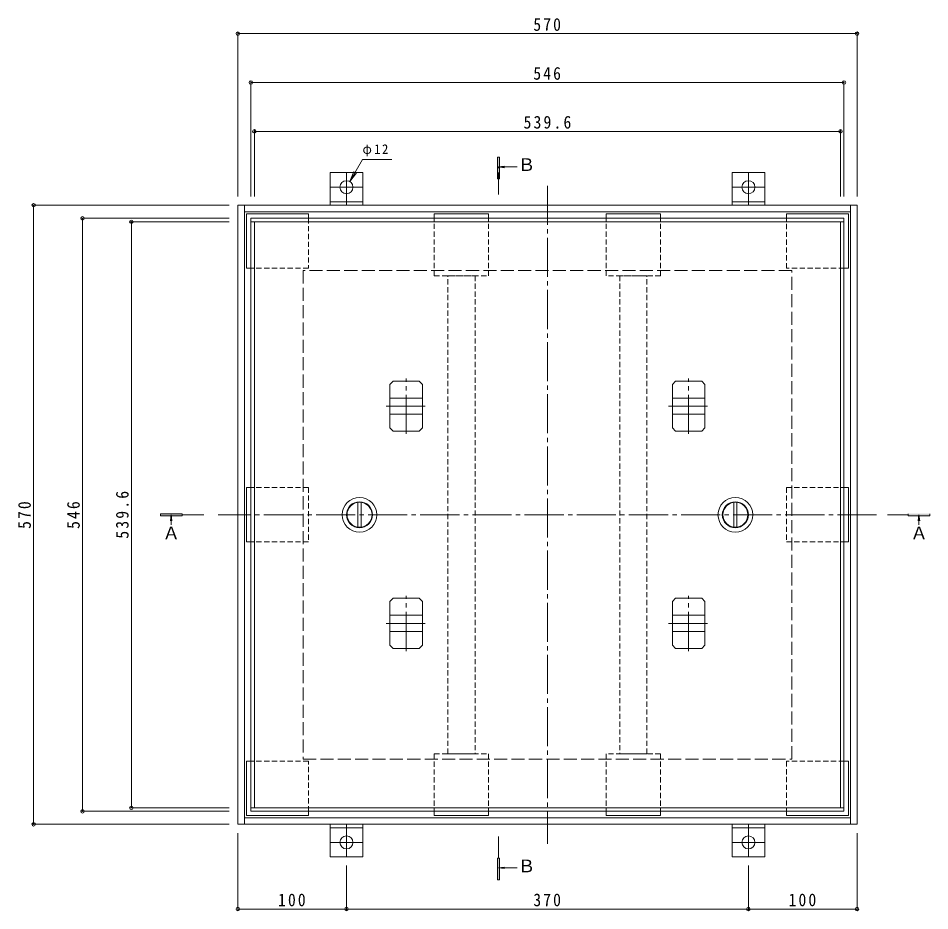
# Model space of a CAD drawing. Units: millimetres at full size, sheet at 1:4. Extents: x -871 to 1119, y -771 to 681.
# Drawn here: x -871 to -32, y -140 to 681 of the extents above; entities that cross this region are included whole.
import ezdxf
from ezdxf.enums import TextEntityAlignment as Align

# ---------------------------------------------------------------- set-up
doc = ezdxf.new("R2010")
doc.units = ezdxf.units.MM
doc.header["$LTSCALE"] = 4
doc.header["$PDMODE"] = 32
doc.header["$PDSIZE"] = 3.2
for name, pattern in [('CHAIN1', [8, 5, -1, 1, -1]), ('CHAIN2', [12, 9, -1, 1, -1]), ('DASHED1', [1.8, 1.2, -0.6]), ('DASHED3', [4, 3, -1])]:
    doc.linetypes.add(name, pattern=pattern)
for name, color, linetype, lineweight in [('4-0', 7, 'CHAIN2', 9), ('4-1', 2, 'Continuous', 9), ('4-2', 3, 'Continuous', 9), ('4-3', 4, 'Continuous', 9), ('4-4', 7, 'Continuous', 9), ('4-5', 4, 'Continuous', 9), ('4-6', 6, 'Continuous', 9), ('4-8', 5, 'Continuous', 5), ('4-9', 134, 'Continuous', 5), ('4-A', 3, 'Continuous', 9), ('4-B', 7, 'CHAIN2', 9)]:
    doc.layers.add(name, color=color, linetype=linetype, lineweight=lineweight)
doc.styles.add('ＭＳ ゴシック', font='')
doc.styles.get('ＭＳ ゴシック').set_extended_font_data('MS Gothic')

msp = doc.modelspace()

# ---------------------------------------------------------------- linework, layer by layer
at = {"layer": '4-0'}
for p, q in [((-383.753, 527.158), (-383.753, -78.815)), ((-80.767, 224.172), (-686.739, 224.172))]:
    msp.add_line(p, q, dxfattribs=at)
at = {"layer": '4-1', "linetype": 'DASHED3'}
for p, q in [((-158.753, 449.172), (-608.753, 449.172)), ((-608.753, 449.172), (-608.753, -0.828)), ((-158.753, -0.828), (-158.753, 449.172)), ((-608.753, -0.828), (-158.753, -0.828))]:
    msp.add_line(p, q, dxfattribs=at)
at = {"layer": '4-1'}
for p, q in [((-528.753, 304.083), (-528.753, 344.26)), ((-498.753, 344.26), (-501.753, 347.26)), ((-498.753, 304.083), (-498.753, 344.26)), ((-268.753, 344.26), (-265.753, 347.26)), ((-268.753, 304.083), (-268.753, 344.26)), ((-238.753, 304.083), (-238.753, 344.26)), ((-528.753, 331.672), (-498.753, 331.672)), ((-238.753, 331.672), (-268.753, 331.672)), ((-528.753, 316.672), (-498.753, 316.672)), ((-238.753, 316.672), (-268.753, 316.672)), ((-498.753, 304.083), (-501.753, 301.083)), ((-268.753, 304.083), (-265.753, 301.083)), ((-528.753, 144.26), (-528.753, 104.083)), ((-498.753, 144.26), (-501.753, 147.26)), ((-498.753, 144.26), (-498.753, 104.083)), ((-268.753, 144.26), (-265.753, 147.26)), ((-268.753, 144.26), (-268.753, 104.083)), ((-238.753, 144.26), (-238.753, 104.083)), ((-528.753, 131.672), (-498.753, 131.672)), ((-238.753, 131.672), (-268.753, 131.672)), ((-528.753, 116.672), (-498.753, 116.672)), ((-238.753, 116.672), (-268.753, 116.672)), ((-498.753, 104.083), (-501.753, 101.083)), ((-268.753, 104.083), (-265.753, 101.083))]:
    msp.add_line(p, q, dxfattribs=at)
for points in [[(-528.753, 344.26), (-525.753, 347.26), (-501.753, 347.26)], [(-238.753, 344.26), (-241.753, 347.26), (-265.753, 347.26)], [(-528.753, 304.083), (-525.753, 301.083), (-501.753, 301.083)], [(-238.753, 304.083), (-241.753, 301.083), (-265.753, 301.083)], [(-528.753, 144.26), (-525.753, 147.26), (-501.753, 147.26)], [(-238.753, 144.26), (-241.753, 147.26), (-265.753, 147.26)], [(-528.753, 104.083), (-525.753, 101.083), (-501.753, 101.083)], [(-238.753, 104.083), (-241.753, 101.083), (-265.753, 101.083)]]:
    msp.add_lwpolyline(points, dxfattribs=at)
at = {"layer": '4-2'}
for p, q in [((-110.753, 497.172), (-656.753, 497.172)), ((-656.753, 497.172), (-656.753, -48.828)), ((-110.753, -48.828), (-110.753, 497.172)), ((-110.753, 493.972), (-656.753, 493.972)), ((-653.553, 493.972), (-653.553, -45.628)), ((-113.953, -45.628), (-113.953, 493.972)), ((-656.753, -45.628), (-110.753, -45.628)), ((-656.753, -48.828), (-110.753, -48.828))]:
    msp.add_line(p, q, dxfattribs=at)
at = {"layer": '4-3'}
for p, q in [((-98.753, 509.172), (-668.753, 509.172)), ((-668.753, 509.172), (-668.753, -60.828)), ((-662.753, 509.172), (-662.753, -60.828)), ((-104.753, -60.828), (-104.753, 509.172)), ((-98.753, -60.828), (-98.753, 509.172)), ((-104.753, 503.172), (-662.753, 503.172)), ((-662.753, -54.828), (-104.753, -54.828)), ((-668.753, -60.828), (-98.753, -60.828))]:
    msp.add_line(p, q, dxfattribs=at)
at = {"layer": '4-4'}
for p, q in [((-668.753, 668.372), (-668.753, 517.172)), ((-668.753, 667.172), (-98.753, 667.172)), ((-98.753, 668.372), (-98.753, 517.172)), ((-656.753, 623.372), (-656.753, 517.172)), ((-656.753, 622.172), (-110.753, 622.172)), ((-110.753, 623.372), (-110.753, 517.172)), ((-653.553, 578.372), (-653.553, 517.172)), ((-653.553, 577.172), (-113.953, 577.172)), ((-113.953, 578.372), (-113.953, 517.172)), ((-857.953, 509.172), (-676.753, 509.172)), ((-856.753, -60.828), (-856.753, 509.172)), ((-812.953, 497.172), (-676.753, 497.172)), ((-811.753, -48.828), (-811.753, 497.172)), ((-767.953, 493.972), (-676.753, 493.972)), ((-766.753, -45.628), (-766.753, 493.972)), ((-812.953, -48.828), (-676.753, -48.828)), ((-767.953, -45.628), (-676.753, -45.628)), ((-857.953, -60.828), (-676.753, -60.828)), ((-668.753, -140.028), (-668.753, -68.828)), ((-98.753, -140.028), (-98.753, -68.828)), ((-568.753, -140.028), (-568.753, -98.828)), ((-198.753, -140.028), (-198.753, -98.828)), ((-668.753, -138.828), (-568.753, -138.828)), ((-568.753, -138.828), (-198.753, -138.828)), ((-198.753, -138.828), (-98.753, -138.828))]:
    msp.add_line(p, q, dxfattribs=at)
for p in [(-668.753, 667.172), (-98.753, 667.172), (-656.753, 622.172), (-110.753, 622.172), (-653.553, 577.172), (-113.953, 577.172), (-856.753, 509.172), (-811.753, 497.172), (-766.753, 493.972), (-811.753, -48.828), (-766.753, -45.628), (-856.753, -60.828), (-668.753, -138.828), (-568.753, -138.828), (-198.753, -138.828), (-98.753, -138.828)]:
    msp.add_point(p, dxfattribs=at)
at = {"layer": '4-5', "color": 7}
for p, q in [((-554.013, 551.302), (-565.753, 530.968)), ((-554.013, 551.302), (-527.013, 551.302)), ((-561.926, 540.207), (-565.753, 530.968)), ((-559.665, 538.901), (-565.753, 530.968))]:
    msp.add_line(p, q, dxfattribs=at)
at = {"layer": '4-5'}
for p, q in [((-429.797, 533.443), (-429.797, 553.443)), ((-428.797, 544.473), (-423.192, 545.211)), ((-428.797, 544.473), (-423.192, 543.735)), ((-428.797, 544.473), (-411.582, 544.473)), ((-739.931, 225.172), (-739.931, 223.172)), ((-719.931, 225.172), (-739.931, 225.172)), ((-739.931, 223.172), (-719.931, 223.172)), ((-730.165, 224.172), (-730.9, 218.586)), ((-730.165, 224.172), (-729.43, 218.586)), ((-730.165, 224.172), (-730.165, 214.768)), ((-719.931, 223.172), (-719.931, 225.172)), ((-41.728, 224.172), (-42.464, 218.586)), ((-41.728, 224.172), (-40.993, 218.586)), ((-31.791, 225.172), (-31.791, 223.172)), ((-429.797, -111.964), (-429.797, -91.964)), ((-428.797, -100.887), (-423.192, -100.149)), ((-428.797, -100.887), (-423.192, -101.625)), ((-428.797, -100.887), (-411.582, -100.887))]:
    msp.add_line(p, q, dxfattribs=at)
at = {"layer": '4-5', "linetype": 'CHAIN1'}
for p, q in [((-428.797, 519.172), (-428.797, 544.473)), ((-719.931, 224.172), (-696.739, 224.172)), ((-70.767, 224.172), (-51.791, 224.172)), ((-428.797, -91.964), (-428.797, -70.828))]:
    msp.add_line(p, q, dxfattribs=at)
at = {"layer": '4-5'}
for points in [[(-429.797, 553.443), (-427.797, 553.443), (-427.797, 533.443), (-429.797, 533.443)], [(-31.791, 223.172), (-51.791, 223.172), (-51.791, 225.172)], [(-41.728, 224.172), (-41.728, 215.324), (-41.728, 214.768)], [(-429.797, -91.964), (-427.797, -91.964), (-427.797, -111.964), (-429.797, -111.964)]]:
    msp.add_lwpolyline(points, dxfattribs=at)
for points in [[(-429.797, 553.443), (-429.797, 533.443), (-427.797, 553.443), (-427.797, 533.443)], [(-719.931, 225.172), (-719.931, 223.172), (-739.931, 225.172), (-739.931, 223.172)], [(-51.791, 225.172), (-51.791, 223.172), (-31.791, 225.172), (-31.791, 223.172)], [(-429.797, -91.964), (-429.797, -111.964), (-427.797, -91.964), (-427.797, -111.964)]]:
    msp.add_solid(points, dxfattribs=at)
at = {"layer": '4-6'}
for p, q in [((-558.253, 212.77), (-558.253, 235.573)), ((-555.253, 212.77), (-555.253, 235.573)), ((-212.253, 212.77), (-212.253, 235.573)), ((-209.253, 212.77), (-209.253, 235.573))]:
    msp.add_line(p, q, dxfattribs=at)
for centre, radius in [((-556.753, 224.172), 16), ((-556.753, 224.172), 12), ((-556.753, 224.172), 11.5), ((-210.753, 224.172), 16), ((-210.753, 224.172), 12), ((-210.753, 224.172), 11.5)]:
    msp.add_circle(centre, radius, dxfattribs=at)
at = {"layer": '4-8', "linetype": 'DASHED1'}
for p, q in [((-475.403, 444.172), (-450.403, 444.172)), ((-475.403, 4.172), (-475.403, 444.172)), ((-450.403, 444.172), (-450.403, 4.172)), ((-292.153, 444.172), (-317.153, 444.172)), ((-317.153, 444.172), (-317.153, 4.172)), ((-292.153, 4.172), (-292.153, 444.172)), ((-450.403, 4.172), (-475.403, 4.172)), ((-317.153, 4.172), (-292.153, 4.172))]:
    msp.add_line(p, q, dxfattribs=at)
at = {"layer": '4-9'}
for p, q in [((-660.753, 501.172), (-660.753, 451.172)), ((-603.753, 501.172), (-660.753, 501.172)), ((-603.753, 501.172), (-603.753, 497.172)), ((-487.903, 501.172), (-437.903, 501.172)), ((-487.903, 497.172), (-487.903, 501.172)), ((-437.903, 497.172), (-437.903, 501.172)), ((-329.653, 497.172), (-329.653, 501.172)), ((-279.653, 501.172), (-329.653, 501.172)), ((-279.653, 497.172), (-279.653, 501.172)), ((-106.753, 501.172), (-163.753, 501.172)), ((-163.753, 497.172), (-163.753, 501.172)), ((-106.753, 451.172), (-106.753, 501.172)), ((-656.753, 451.172), (-660.753, 451.172)), ((-106.753, 451.172), (-110.753, 451.172)), ((-110.753, 249.172), (-106.753, 249.172)), ((-106.753, 249.172), (-106.753, 199.172)), ((-656.753, 199.172), (-660.753, 199.172)), ((-110.753, 199.172), (-106.753, 199.172)), ((-656.753, -2.828), (-660.753, -2.828)), ((-660.753, -52.828), (-660.753, -2.828)), ((-106.753, -2.828), (-110.753, -2.828)), ((-106.753, -2.828), (-106.753, -52.828)), ((-603.753, -52.828), (-603.753, -48.828)), ((-487.903, -48.828), (-487.903, -52.828)), ((-437.903, -48.828), (-437.903, -52.828)), ((-329.653, -48.828), (-329.653, -52.828)), ((-279.653, -48.828), (-279.653, -52.828)), ((-163.753, -48.828), (-163.753, -52.828)), ((-603.753, -52.828), (-660.753, -52.828)), ((-487.903, -52.828), (-437.903, -52.828)), ((-279.653, -52.828), (-329.653, -52.828)), ((-106.753, -52.828), (-163.753, -52.828))]:
    msp.add_line(p, q, dxfattribs=at)
at = {"layer": '4-9', "linetype": 'DASHED1'}
for p, q in [((-487.903, 444.172), (-487.903, 497.172)), ((-437.903, 444.172), (-437.903, 497.172)), ((-329.653, 444.172), (-329.653, 497.172)), ((-279.653, 444.172), (-279.653, 497.172)), ((-163.753, 451.172), (-163.753, 497.172)), ((-110.753, 451.172), (-163.753, 451.172)), ((-487.903, 444.172), (-437.903, 444.172)), ((-279.653, 444.172), (-329.653, 444.172)), ((-603.753, 249.172), (-656.753, 249.172)), ((-603.753, 249.172), (-603.753, 199.172)), ((-163.753, 249.172), (-110.753, 249.172)), ((-163.753, 249.172), (-163.753, 199.172)), ((-603.753, 199.172), (-656.753, 199.172)), ((-163.753, 199.172), (-110.753, 199.172)), ((-487.903, 4.172), (-487.903, -48.828)), ((-329.653, 4.172), (-329.653, -48.828)), ((-279.653, 4.172), (-329.653, 4.172)), ((-279.653, 4.172), (-279.653, -48.828)), ((-603.753, -2.828), (-656.753, -2.828)), ((-603.753, -48.828), (-603.753, -2.828)), ((-163.753, -2.828), (-163.753, -48.828)), ((-110.753, -2.828), (-163.753, -2.828))]:
    msp.add_line(p, q, dxfattribs=at)
for points in [[(-603.753, 497.172), (-603.753, 451.172), (-656.753, 451.172)], [(-487.903, 4.172), (-437.903, 4.172), (-437.903, -48.828)]]:
    msp.add_lwpolyline(points, dxfattribs=at)
at = {"layer": '4-9'}
msp.add_lwpolyline([(-656.753, 249.172), (-660.753, 249.172), (-660.753, 199.172)], dxfattribs=at)
at = {"layer": '4-A'}
for p, q in [((-583.753, 539.172), (-583.753, 509.172)), ((-583.753, 539.172), (-553.753, 539.172)), ((-553.753, 539.172), (-553.753, 509.172)), ((-213.753, 539.172), (-183.753, 539.172)), ((-213.753, 539.172), (-213.753, 509.172)), ((-183.753, 539.172), (-183.753, 509.172)), ((-583.753, 512.372), (-553.753, 512.372)), ((-213.753, 512.372), (-183.753, 512.372)), ((-583.753, 509.172), (-553.753, 509.172)), ((-213.753, 509.172), (-183.753, 509.172)), ((-583.753, -60.828), (-553.753, -60.828)), ((-583.753, -90.828), (-583.753, -60.828)), ((-583.753, -64.028), (-553.753, -64.028)), ((-553.753, -90.828), (-553.753, -60.828)), ((-213.753, -90.828), (-213.753, -60.828)), ((-213.753, -60.828), (-183.753, -60.828)), ((-213.753, -64.028), (-183.753, -64.028)), ((-183.753, -90.828), (-183.753, -60.828)), ((-583.753, -90.828), (-553.753, -90.828)), ((-213.753, -90.828), (-183.753, -90.828))]:
    msp.add_line(p, q, dxfattribs=at)
at = {"layer": '4-A', "linetype": 'CHAIN2'}
for p, q in [((-568.753, 539.172), (-568.753, 509.172)), ((-198.753, 539.172), (-198.753, 509.172)), ((-583.753, 525.772), (-553.753, 525.772)), ((-213.753, 525.772), (-183.753, 525.772)), ((-568.753, -90.828), (-568.753, -60.828)), ((-198.753, -90.828), (-198.753, -60.828)), ((-583.753, -77.428), (-553.753, -77.428)), ((-213.753, -77.428), (-183.753, -77.428))]:
    msp.add_line(p, q, dxfattribs=at)
at = {"layer": '4-A'}
for centre in [(-568.753, 525.772), (-198.753, 525.772), (-568.753, -77.428), (-198.753, -77.428)]:
    msp.add_circle(centre, 6, dxfattribs=at)
at = {"layer": '4-B'}
for p, q in [((-513.753, 298.705), (-513.753, 349.638)), ((-253.753, 298.705), (-253.753, 349.638)), ((-532.324, 324.172), (-495.182, 324.172)), ((-272.324, 324.172), (-235.182, 324.172)), ((-513.753, 98.705), (-513.753, 149.638)), ((-253.753, 98.705), (-253.753, 149.638)), ((-532.324, 124.172), (-495.182, 124.172)), ((-272.324, 124.172), (-235.182, 124.172))]:
    msp.add_line(p, q, dxfattribs=at)

# ---------------------------------------------------------------- texts
at = {"layer": '4-4', "color": 2, "char_height": 11.73, "attachment_point": 7, "style": 'ＭＳ ゴシック'}
for s, insert in [('\\T1.27;\\W0.9;570', (-396.753, 669.572)), ('\\T1.27;\\W0.9;546', (-396.753, 624.572)), ('\\T1.28;\\W0.9;539.6', (-405.753, 579.572)), ('\\T1.27;\\W0.9;100', (-631.753, -136.428)), ('\\T1.27;\\W0.9;370', (-396.753, -136.428)), ('\\T1.27;\\W0.9;100', (-161.753, -136.428))]:
    msp.add_mtext(s, dxfattribs=dict(at, insert=insert))
at = {"layer": '4-4', "color": 2, "char_height": 11.73, "attachment_point": 7, "rotation": 90, "style": 'ＭＳ ゴシック'}
for s, insert in [('\\T1.28;\\W0.9;539.6', (-769.153, 202.172)), ('\\T1.27;\\W0.9;570', (-859.153, 211.172)), ('\\T1.27;\\W0.9;546', (-814.153, 211.172))]:
    msp.add_mtext(s, dxfattribs=dict(at, insert=insert))
at = {"layer": '4-5', "color": 2, "style": 'ＭＳ ゴシック'}
for s, p in [('Ｂ', (-410.962, 537.175)), ('Ａ', (-738.087, 198.044)), ('Ａ', (-49.635, 198.044)), ('Ｂ', (-410.962, -108.536))]:
    msp.add_text(s, height=11.73, dxfattribs=at).set_placement(p, align=Align.BOTTOM_LEFT)
at = {"layer": '4-5', "color": 7, "insert": (-554.013, 554.102), "char_height": 8.798, "attachment_point": 7, "style": 'ＭＳ ゴシック'}
msp.add_mtext('\\T1.26;\\W0.95;φ12', dxfattribs=at)

doc.saveas('drawing.dxf')
